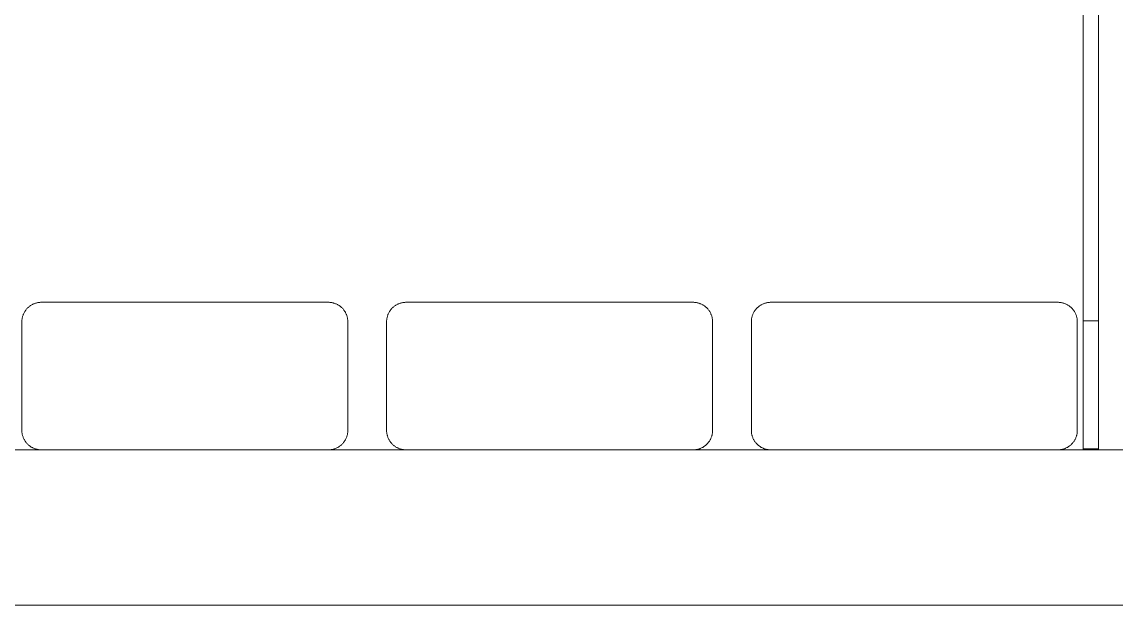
# Model space of a CAD drawing. Header units: millimetres. Extents: x -402 to 3954, y -41 to 3282.
# Drawn here: x 194.6 to 476.6, y 2845 to 2995.3 of the extents above; entities that cross this region are included whole.
import ezdxf

# ---------------------------------------------------------------- set-up
doc = ezdxf.new("R2010")
doc.units = ezdxf.units.MM
doc.layers.add('ZANO_R', color=7, linetype='Continuous', lineweight=0)

msp = doc.modelspace()

# ---------------------------------------------------------------- linework, layer by layer
at = {"layer": 'ZANO_R'}
for p, q in [((468.13, 2921.34), (468.13, 3246.16)), ((472.13, 2921.34), (472.13, 3246.16)), ((196.1, 2921.58), (195.98, 2921.45)), ((196.22, 2921.7), (196.1, 2921.58)), ((196.35, 2921.81), (196.22, 2921.7)), ((196.48, 2921.92), (196.35, 2921.81)), ((196.61, 2922.03), (196.48, 2921.92)), ((196.75, 2922.13), (196.61, 2922.03)), ((196.89, 2922.22), (196.75, 2922.13)), ((197.03, 2922.31), (196.89, 2922.22)), ((197.18, 2922.4), (197.03, 2922.31)), ((197.33, 2922.48), (197.18, 2922.4)), ((197.48, 2922.56), (197.33, 2922.48)), ((197.64, 2922.63), (197.48, 2922.56)), ((197.8, 2922.69), (197.64, 2922.63)), ((197.96, 2922.75), (197.8, 2922.69)), ((198.12, 2922.81), (197.96, 2922.75)), ((198.28, 2922.86), (198.12, 2922.81)), ((198.45, 2922.9), (198.28, 2922.86)), ((198.61, 2922.94), (198.45, 2922.9)), ((198.78, 2922.97), (198.61, 2922.94)), ((198.95, 2922.99), (198.78, 2922.97)), ((199.12, 2923.02), (198.95, 2922.99)), ((199.29, 2923.03), (199.12, 2923.02)), ((199.46, 2923.04), (199.29, 2923.03)), ((199.63, 2923.04), (199.46, 2923.04)), ((199.63, 2923.04), (273.63, 2923.04)), ((273.63, 2923.04), (273.8, 2923.04)), ((273.8, 2923.04), (273.97, 2923.03)), ((273.97, 2923.03), (274.14, 2923.02)), ((274.14, 2923.02), (274.31, 2922.99)), ((274.31, 2922.99), (274.48, 2922.97)), ((274.48, 2922.97), (274.65, 2922.94)), ((274.65, 2922.94), (274.82, 2922.9)), ((274.82, 2922.9), (274.98, 2922.86)), ((274.98, 2922.86), (275.14, 2922.81)), ((275.14, 2922.81), (275.31, 2922.75)), ((275.31, 2922.75), (275.47, 2922.69)), ((275.47, 2922.69), (275.62, 2922.63)), ((275.62, 2922.63), (275.78, 2922.56)), ((275.78, 2922.56), (275.93, 2922.48)), ((275.93, 2922.48), (276.08, 2922.4)), ((276.08, 2922.4), (276.23, 2922.31)), ((276.23, 2922.31), (276.37, 2922.22)), ((276.37, 2922.22), (276.51, 2922.13)), ((276.51, 2922.13), (276.65, 2922.03)), ((276.65, 2922.03), (276.79, 2921.92)), ((276.79, 2921.92), (276.92, 2921.81)), ((276.92, 2921.81), (277.04, 2921.7)), ((277.04, 2921.7), (277.17, 2921.58)), ((277.17, 2921.58), (277.29, 2921.45)), ((290.1, 2921.58), (289.98, 2921.45)), ((290.22, 2921.7), (290.1, 2921.58)), ((290.35, 2921.81), (290.22, 2921.7)), ((290.48, 2921.92), (290.35, 2921.81)), ((290.61, 2922.03), (290.48, 2921.92)), ((290.75, 2922.13), (290.61, 2922.03)), ((290.89, 2922.22), (290.75, 2922.13)), ((291.03, 2922.31), (290.89, 2922.22)), ((291.18, 2922.4), (291.03, 2922.31)), ((291.33, 2922.48), (291.18, 2922.4)), ((291.48, 2922.56), (291.33, 2922.48)), ((291.64, 2922.63), (291.48, 2922.56)), ((291.8, 2922.69), (291.64, 2922.63)), ((291.96, 2922.75), (291.8, 2922.69)), ((292.12, 2922.81), (291.96, 2922.75)), ((292.28, 2922.86), (292.12, 2922.81)), ((292.45, 2922.9), (292.28, 2922.86)), ((292.61, 2922.94), (292.45, 2922.9)), ((292.78, 2922.97), (292.61, 2922.94)), ((292.95, 2922.99), (292.78, 2922.97)), ((293.12, 2923.02), (292.95, 2922.99)), ((293.29, 2923.03), (293.12, 2923.02)), ((293.46, 2923.04), (293.29, 2923.03)), ((293.63, 2923.04), (293.46, 2923.04)), ((293.63, 2923.04), (367.63, 2923.04)), ((367.63, 2923.04), (367.8, 2923.04)), ((367.8, 2923.04), (367.97, 2923.03)), ((367.97, 2923.03), (368.14, 2923.02)), ((368.14, 2923.02), (368.31, 2922.99)), ((368.31, 2922.99), (368.48, 2922.97)), ((368.48, 2922.97), (368.65, 2922.94)), ((368.65, 2922.94), (368.82, 2922.9)), ((368.82, 2922.9), (368.98, 2922.86)), ((368.98, 2922.86), (369.14, 2922.81)), ((369.14, 2922.81), (369.31, 2922.75)), ((369.31, 2922.75), (369.47, 2922.69)), ((369.47, 2922.69), (369.62, 2922.63)), ((369.62, 2922.63), (369.78, 2922.56)), ((369.78, 2922.56), (369.93, 2922.48)), ((369.93, 2922.48), (370.08, 2922.4)), ((370.08, 2922.4), (370.23, 2922.31)), ((370.23, 2922.31), (370.37, 2922.22)), ((370.37, 2922.22), (370.51, 2922.13)), ((370.51, 2922.13), (370.65, 2922.03)), ((370.65, 2922.03), (370.79, 2921.92)), ((370.79, 2921.92), (370.92, 2921.81)), ((370.92, 2921.81), (371.04, 2921.7)), ((371.04, 2921.7), (371.17, 2921.58)), ((371.17, 2921.58), (371.29, 2921.45)), ((384.1, 2921.58), (383.98, 2921.45)), ((384.22, 2921.7), (384.1, 2921.58)), ((384.35, 2921.81), (384.22, 2921.7)), ((384.48, 2921.92), (384.35, 2921.81)), ((384.61, 2922.03), (384.48, 2921.92)), ((384.75, 2922.13), (384.61, 2922.03)), ((384.89, 2922.22), (384.75, 2922.13)), ((385.03, 2922.31), (384.89, 2922.22)), ((385.18, 2922.4), (385.03, 2922.31)), ((385.33, 2922.48), (385.18, 2922.4)), ((385.48, 2922.56), (385.33, 2922.48)), ((385.64, 2922.63), (385.48, 2922.56)), ((385.8, 2922.69), (385.64, 2922.63)), ((385.96, 2922.75), (385.8, 2922.69)), ((386.12, 2922.81), (385.96, 2922.75)), ((386.28, 2922.86), (386.12, 2922.81)), ((386.45, 2922.9), (386.28, 2922.86)), ((386.61, 2922.94), (386.45, 2922.9)), ((386.78, 2922.97), (386.61, 2922.94)), ((386.95, 2922.99), (386.78, 2922.97)), ((387.12, 2923.02), (386.95, 2922.99)), ((387.29, 2923.03), (387.12, 2923.02)), ((387.46, 2923.04), (387.29, 2923.03)), ((387.63, 2923.04), (387.46, 2923.04)), ((387.63, 2923.04), (461.63, 2923.04)), ((461.63, 2923.04), (461.8, 2923.04)), ((461.8, 2923.04), (461.97, 2923.03)), ((461.97, 2923.03), (462.14, 2923.02)), ((462.14, 2923.02), (462.31, 2922.99)), ((462.31, 2922.99), (462.48, 2922.97)), ((462.48, 2922.97), (462.65, 2922.94)), ((462.65, 2922.94), (462.82, 2922.9)), ((462.82, 2922.9), (462.98, 2922.86)), ((462.98, 2922.86), (463.14, 2922.81)), ((463.14, 2922.81), (463.31, 2922.75)), ((463.31, 2922.75), (463.47, 2922.69)), ((463.47, 2922.69), (463.62, 2922.63)), ((463.62, 2922.63), (463.78, 2922.56)), ((463.78, 2922.56), (463.93, 2922.48)), ((463.93, 2922.48), (464.08, 2922.4)), ((464.08, 2922.4), (464.23, 2922.31)), ((464.23, 2922.31), (464.37, 2922.22)), ((464.37, 2922.22), (464.51, 2922.13)), ((464.51, 2922.13), (464.65, 2922.03)), ((464.65, 2922.03), (464.79, 2921.92)), ((464.79, 2921.92), (464.92, 2921.81)), ((464.92, 2921.81), (465.04, 2921.7)), ((465.04, 2921.7), (465.17, 2921.58)), ((465.17, 2921.58), (465.29, 2921.45)), ((194.68, 2918.72), (194.66, 2918.55)), ((194.7, 2918.89), (194.68, 2918.72)), ((194.74, 2919.06), (194.7, 2918.89)), ((194.77, 2919.23), (194.74, 2919.06)), ((194.82, 2919.39), (194.77, 2919.23)), ((194.87, 2919.55), (194.82, 2919.39)), ((194.92, 2919.72), (194.87, 2919.55)), ((194.98, 2919.88), (194.92, 2919.72)), ((195.05, 2920.03), (194.98, 2919.88)), ((195.12, 2920.19), (195.05, 2920.03)), ((195.19, 2920.34), (195.12, 2920.19)), ((195.27, 2920.49), (195.19, 2920.34)), ((195.36, 2920.64), (195.27, 2920.49)), ((195.45, 2920.78), (195.36, 2920.64)), ((195.55, 2920.92), (195.45, 2920.78)), ((195.65, 2921.06), (195.55, 2920.92)), ((195.75, 2921.2), (195.65, 2921.06)), ((195.86, 2921.33), (195.75, 2921.2)), ((195.98, 2921.45), (195.86, 2921.33)), ((277.29, 2921.45), (277.4, 2921.33)), ((277.4, 2921.33), (277.51, 2921.2)), ((277.51, 2921.2), (277.62, 2921.06)), ((277.62, 2921.06), (277.72, 2920.92)), ((277.72, 2920.92), (277.81, 2920.78)), ((277.81, 2920.78), (277.9, 2920.64)), ((277.9, 2920.64), (277.99, 2920.49)), ((277.99, 2920.49), (278.07, 2920.34)), ((278.07, 2920.34), (278.15, 2920.19)), ((278.15, 2920.19), (278.22, 2920.03)), ((278.22, 2920.03), (278.28, 2919.88)), ((278.28, 2919.88), (278.34, 2919.72)), ((278.34, 2919.72), (278.4, 2919.55)), ((278.4, 2919.55), (278.45, 2919.39)), ((278.45, 2919.39), (278.49, 2919.23)), ((278.49, 2919.23), (278.53, 2919.06)), ((278.53, 2919.06), (278.56, 2918.89)), ((278.56, 2918.89), (278.58, 2918.72)), ((278.58, 2918.72), (278.61, 2918.55)), ((288.68, 2918.72), (288.66, 2918.55)), ((288.7, 2918.89), (288.68, 2918.72)), ((288.74, 2919.06), (288.7, 2918.89)), ((288.77, 2919.23), (288.74, 2919.06)), ((288.82, 2919.39), (288.77, 2919.23)), ((288.87, 2919.55), (288.82, 2919.39)), ((288.92, 2919.72), (288.87, 2919.55)), ((288.98, 2919.88), (288.92, 2919.72)), ((289.05, 2920.03), (288.98, 2919.88)), ((289.12, 2920.19), (289.05, 2920.03)), ((289.19, 2920.34), (289.12, 2920.19)), ((289.27, 2920.49), (289.19, 2920.34)), ((289.36, 2920.64), (289.27, 2920.49)), ((289.45, 2920.78), (289.36, 2920.64)), ((289.55, 2920.92), (289.45, 2920.78)), ((289.65, 2921.06), (289.55, 2920.92)), ((289.75, 2921.2), (289.65, 2921.06)), ((289.86, 2921.33), (289.75, 2921.2)), ((289.98, 2921.45), (289.86, 2921.33)), ((371.29, 2921.45), (371.4, 2921.33)), ((371.4, 2921.33), (371.51, 2921.2)), ((371.51, 2921.2), (371.62, 2921.06)), ((371.62, 2921.06), (371.72, 2920.92)), ((371.72, 2920.92), (371.81, 2920.78)), ((371.81, 2920.78), (371.9, 2920.64)), ((371.9, 2920.64), (371.99, 2920.49)), ((371.99, 2920.49), (372.07, 2920.34)), ((372.07, 2920.34), (372.15, 2920.19)), ((372.15, 2920.19), (372.22, 2920.03)), ((372.22, 2920.03), (372.28, 2919.88)), ((372.28, 2919.88), (372.34, 2919.72)), ((372.34, 2919.72), (372.4, 2919.55)), ((372.4, 2919.55), (372.45, 2919.39)), ((372.45, 2919.39), (372.49, 2919.23)), ((372.49, 2919.23), (372.53, 2919.06)), ((372.53, 2919.06), (372.56, 2918.89)), ((372.56, 2918.89), (372.58, 2918.72)), ((372.58, 2918.72), (372.61, 2918.55)), ((382.68, 2918.72), (382.66, 2918.55)), ((382.7, 2918.89), (382.68, 2918.72)), ((382.74, 2919.06), (382.7, 2918.89)), ((382.77, 2919.23), (382.74, 2919.06)), ((382.82, 2919.39), (382.77, 2919.23)), ((382.87, 2919.55), (382.82, 2919.39)), ((382.92, 2919.72), (382.87, 2919.55)), ((382.98, 2919.88), (382.92, 2919.72)), ((383.05, 2920.03), (382.98, 2919.88)), ((383.12, 2920.19), (383.05, 2920.03)), ((383.19, 2920.34), (383.12, 2920.19)), ((383.27, 2920.49), (383.19, 2920.34)), ((383.36, 2920.64), (383.27, 2920.49)), ((383.45, 2920.78), (383.36, 2920.64)), ((383.55, 2920.92), (383.45, 2920.78)), ((383.65, 2921.06), (383.55, 2920.92)), ((383.75, 2921.2), (383.65, 2921.06)), ((383.86, 2921.33), (383.75, 2921.2)), ((383.98, 2921.45), (383.86, 2921.33)), ((465.29, 2921.45), (465.4, 2921.33)), ((465.4, 2921.33), (465.51, 2921.2)), ((465.51, 2921.2), (465.62, 2921.06)), ((465.62, 2921.06), (465.72, 2920.92)), ((465.72, 2920.92), (465.81, 2920.78)), ((465.81, 2920.78), (465.9, 2920.64)), ((465.9, 2920.64), (465.99, 2920.49)), ((465.99, 2920.49), (466.07, 2920.34)), ((466.07, 2920.34), (466.15, 2920.19)), ((466.15, 2920.19), (466.22, 2920.03)), ((466.22, 2920.03), (466.28, 2919.88)), ((466.28, 2919.88), (466.34, 2919.72)), ((466.34, 2919.72), (466.4, 2919.55)), ((466.4, 2919.55), (466.45, 2919.39)), ((466.45, 2919.39), (466.49, 2919.23)), ((466.49, 2919.23), (466.53, 2919.06)), ((466.53, 2919.06), (466.56, 2918.89)), ((466.56, 2918.89), (466.58, 2918.72)), ((466.58, 2918.72), (466.61, 2918.55)), ((468.13, 2918.25), (468.13, 2921.34)), ((472.13, 2918.25), (472.13, 2921.34)), ((194.64, 2918.38), (194.63, 2918.21)), ((194.63, 2918.21), (194.63, 2918.04)), ((194.63, 2890.04), (194.63, 2918.04)), ((194.66, 2918.55), (194.64, 2918.38)), ((278.61, 2918.55), (278.62, 2918.38)), ((278.62, 2918.38), (278.63, 2918.21)), ((278.63, 2918.21), (278.63, 2918.04)), ((278.63, 2918.04), (278.63, 2890.04)), ((288.64, 2918.38), (288.63, 2918.21)), ((288.63, 2918.21), (288.63, 2918.04)), ((288.63, 2890.04), (288.63, 2918.04)), ((288.66, 2918.55), (288.64, 2918.38)), ((372.61, 2918.55), (372.62, 2918.38)), ((372.62, 2918.38), (372.63, 2918.21)), ((372.63, 2918.21), (372.63, 2918.04)), ((372.63, 2918.04), (372.63, 2890.04)), ((382.64, 2918.38), (382.63, 2918.21)), ((382.63, 2918.21), (382.63, 2918.04)), ((382.63, 2890.04), (382.63, 2918.04)), ((382.66, 2918.55), (382.64, 2918.38)), ((466.61, 2918.55), (466.62, 2918.38)), ((466.62, 2918.38), (466.63, 2918.21)), ((466.63, 2918.21), (466.63, 2918.04)), ((466.63, 2918.04), (466.63, 2890.04)), ((468.13, 2916.16), (468.13, 2918.25)), ((468.13, 2918.25), (472.13, 2918.25)), ((468.13, 2885.32), (468.13, 2916.16)), ((472.13, 2916.16), (472.13, 2918.25)), ((472.13, 2885.32), (472.13, 2916.16)), ((194.63, 2890.04), (194.63, 2889.87)), ((194.63, 2889.87), (194.64, 2889.7)), ((194.64, 2889.7), (194.66, 2889.53)), ((194.66, 2889.53), (194.68, 2889.36)), ((194.68, 2889.36), (194.7, 2889.19)), ((194.7, 2889.19), (194.74, 2889.02)), ((194.74, 2889.02), (194.77, 2888.86)), ((194.77, 2888.86), (194.82, 2888.69)), ((194.82, 2888.69), (194.87, 2888.53)), ((194.87, 2888.53), (194.92, 2888.37)), ((194.92, 2888.37), (194.98, 2888.21)), ((194.98, 2888.21), (195.05, 2888.05)), ((195.05, 2888.05), (195.12, 2887.89)), ((195.12, 2887.89), (195.19, 2887.74)), ((195.19, 2887.74), (195.27, 2887.59)), ((277.99, 2887.59), (278.07, 2887.74)), ((278.07, 2887.74), (278.15, 2887.89)), ((278.15, 2887.89), (278.22, 2888.05)), ((278.22, 2888.05), (278.28, 2888.21)), ((278.28, 2888.21), (278.34, 2888.37)), ((278.34, 2888.37), (278.4, 2888.53)), ((278.4, 2888.53), (278.45, 2888.69)), ((278.45, 2888.69), (278.49, 2888.86)), ((278.49, 2888.86), (278.53, 2889.02)), ((278.53, 2889.02), (278.56, 2889.19)), ((278.56, 2889.19), (278.58, 2889.36)), ((278.58, 2889.36), (278.61, 2889.53)), ((278.61, 2889.53), (278.62, 2889.7)), ((278.62, 2889.7), (278.63, 2889.87)), ((278.63, 2889.87), (278.63, 2890.04)), ((288.63, 2890.04), (288.63, 2889.87)), ((288.63, 2889.87), (288.64, 2889.7)), ((288.64, 2889.7), (288.66, 2889.53)), ((288.66, 2889.53), (288.68, 2889.36)), ((288.68, 2889.36), (288.7, 2889.19)), ((288.7, 2889.19), (288.74, 2889.02)), ((288.74, 2889.02), (288.77, 2888.86)), ((288.77, 2888.86), (288.82, 2888.69)), ((288.82, 2888.69), (288.87, 2888.53)), ((288.87, 2888.53), (288.92, 2888.37)), ((288.92, 2888.37), (288.98, 2888.21)), ((288.98, 2888.21), (289.05, 2888.05)), ((289.05, 2888.05), (289.12, 2887.89)), ((289.12, 2887.89), (289.19, 2887.74)), ((289.19, 2887.74), (289.27, 2887.59)), ((371.99, 2887.59), (372.07, 2887.74)), ((372.07, 2887.74), (372.15, 2887.89)), ((372.15, 2887.89), (372.22, 2888.05)), ((372.22, 2888.05), (372.28, 2888.21)), ((372.28, 2888.21), (372.34, 2888.37)), ((372.34, 2888.37), (372.4, 2888.53)), ((372.4, 2888.53), (372.45, 2888.69)), ((372.45, 2888.69), (372.49, 2888.86)), ((372.49, 2888.86), (372.53, 2889.02)), ((372.53, 2889.02), (372.56, 2889.19)), ((372.56, 2889.19), (372.58, 2889.36)), ((372.58, 2889.36), (372.61, 2889.53)), ((372.61, 2889.53), (372.62, 2889.7)), ((372.62, 2889.7), (372.63, 2889.87)), ((372.63, 2889.87), (372.63, 2890.04)), ((382.63, 2890.04), (382.63, 2889.87)), ((382.63, 2889.87), (382.64, 2889.7)), ((382.64, 2889.7), (382.66, 2889.53)), ((382.66, 2889.53), (382.68, 2889.36)), ((382.68, 2889.36), (382.7, 2889.19)), ((382.7, 2889.19), (382.74, 2889.02)), ((382.74, 2889.02), (382.77, 2888.86)), ((382.77, 2888.86), (382.82, 2888.69)), ((382.82, 2888.69), (382.87, 2888.53)), ((382.87, 2888.53), (382.92, 2888.37)), ((382.92, 2888.37), (382.98, 2888.21)), ((382.98, 2888.21), (383.05, 2888.05)), ((383.05, 2888.05), (383.12, 2887.89)), ((383.12, 2887.89), (383.19, 2887.74)), ((383.19, 2887.74), (383.27, 2887.59)), ((465.99, 2887.59), (466.07, 2887.74)), ((466.07, 2887.74), (466.15, 2887.89)), ((466.15, 2887.89), (466.22, 2888.05)), ((466.22, 2888.05), (466.28, 2888.21)), ((466.28, 2888.21), (466.34, 2888.37)), ((466.34, 2888.37), (466.4, 2888.53)), ((466.4, 2888.53), (466.45, 2888.69)), ((466.45, 2888.69), (466.49, 2888.86)), ((466.49, 2888.86), (466.53, 2889.02)), ((466.53, 2889.02), (466.56, 2889.19)), ((466.56, 2889.19), (466.58, 2889.36)), ((466.58, 2889.36), (466.61, 2889.53)), ((466.61, 2889.53), (466.62, 2889.7)), ((466.62, 2889.7), (466.63, 2889.87)), ((466.63, 2889.87), (466.63, 2890.04)), ((199.52, 2885.04), (179.74, 2885.04)), ((195.27, 2887.59), (195.36, 2887.44)), ((195.36, 2887.44), (195.45, 2887.3)), ((195.45, 2887.3), (195.55, 2887.16)), ((195.55, 2887.16), (195.65, 2887.02)), ((195.65, 2887.02), (195.75, 2886.89)), ((195.75, 2886.89), (195.86, 2886.76)), ((195.86, 2886.76), (195.98, 2886.63)), ((195.98, 2886.63), (196.1, 2886.51)), ((196.1, 2886.51), (196.22, 2886.39)), ((196.22, 2886.39), (196.35, 2886.27)), ((196.35, 2886.27), (196.48, 2886.16)), ((196.48, 2886.16), (196.61, 2886.06)), ((196.61, 2886.06), (196.75, 2885.96)), ((196.75, 2885.96), (196.89, 2885.86)), ((196.89, 2885.86), (197.03, 2885.77)), ((197.03, 2885.77), (197.18, 2885.68)), ((197.18, 2885.68), (197.33, 2885.6)), ((197.33, 2885.6), (197.48, 2885.53)), ((197.48, 2885.53), (197.64, 2885.46)), ((197.64, 2885.46), (197.8, 2885.39)), ((197.8, 2885.39), (197.96, 2885.33)), ((197.96, 2885.33), (198.12, 2885.28)), ((198.12, 2885.28), (198.28, 2885.23)), ((198.28, 2885.23), (198.45, 2885.18)), ((198.45, 2885.18), (198.61, 2885.15)), ((198.61, 2885.15), (198.78, 2885.11)), ((198.78, 2885.11), (198.95, 2885.09)), ((198.95, 2885.09), (199.12, 2885.07)), ((199.12, 2885.07), (199.29, 2885.05)), ((199.29, 2885.05), (199.46, 2885.04)), ((199.46, 2885.04), (199.63, 2885.04)), ((273.63, 2885.04), (199.63, 2885.04)), ((273.63, 2885.04), (273.8, 2885.04)), ((293.52, 2885.04), (273.74, 2885.04)), ((273.8, 2885.04), (273.97, 2885.05)), ((273.97, 2885.05), (274.14, 2885.07)), ((274.14, 2885.07), (274.31, 2885.09)), ((274.31, 2885.09), (274.48, 2885.11)), ((274.48, 2885.11), (274.65, 2885.15)), ((274.65, 2885.15), (274.82, 2885.18)), ((274.82, 2885.18), (274.98, 2885.23)), ((274.98, 2885.23), (275.14, 2885.28)), ((275.14, 2885.28), (275.31, 2885.33)), ((275.31, 2885.33), (275.47, 2885.39)), ((275.47, 2885.39), (275.62, 2885.46)), ((275.62, 2885.46), (275.78, 2885.53)), ((275.78, 2885.53), (275.93, 2885.6)), ((275.93, 2885.6), (276.08, 2885.68)), ((276.08, 2885.68), (276.23, 2885.77)), ((276.23, 2885.77), (276.37, 2885.86)), ((276.37, 2885.86), (276.51, 2885.96)), ((276.51, 2885.96), (276.65, 2886.06)), ((276.65, 2886.06), (276.79, 2886.16)), ((276.79, 2886.16), (276.92, 2886.27)), ((276.92, 2886.27), (277.04, 2886.39)), ((277.04, 2886.39), (277.17, 2886.51)), ((277.17, 2886.51), (277.29, 2886.63)), ((277.29, 2886.63), (277.4, 2886.76)), ((277.4, 2886.76), (277.51, 2886.89)), ((277.51, 2886.89), (277.62, 2887.02)), ((277.62, 2887.02), (277.72, 2887.16)), ((277.72, 2887.16), (277.81, 2887.3)), ((277.81, 2887.3), (277.9, 2887.44)), ((277.9, 2887.44), (277.99, 2887.59)), ((289.27, 2887.59), (289.36, 2887.44)), ((289.36, 2887.44), (289.45, 2887.3)), ((289.45, 2887.3), (289.55, 2887.16)), ((289.55, 2887.16), (289.65, 2887.02)), ((289.65, 2887.02), (289.75, 2886.89)), ((289.75, 2886.89), (289.86, 2886.76)), ((289.86, 2886.76), (289.98, 2886.63)), ((289.98, 2886.63), (290.1, 2886.51)), ((290.1, 2886.51), (290.22, 2886.39)), ((290.22, 2886.39), (290.35, 2886.27)), ((290.35, 2886.27), (290.48, 2886.16)), ((290.48, 2886.16), (290.61, 2886.06)), ((290.61, 2886.06), (290.75, 2885.96)), ((290.75, 2885.96), (290.89, 2885.86)), ((290.89, 2885.86), (291.03, 2885.77)), ((291.03, 2885.77), (291.18, 2885.68)), ((291.18, 2885.68), (291.33, 2885.6)), ((291.33, 2885.6), (291.48, 2885.53)), ((291.48, 2885.53), (291.64, 2885.46)), ((291.64, 2885.46), (291.8, 2885.39)), ((291.8, 2885.39), (291.96, 2885.33)), ((291.96, 2885.33), (292.12, 2885.28)), ((292.12, 2885.28), (292.28, 2885.23)), ((292.28, 2885.23), (292.45, 2885.18)), ((292.45, 2885.18), (292.61, 2885.15)), ((292.61, 2885.15), (292.78, 2885.11)), ((292.78, 2885.11), (292.95, 2885.09)), ((292.95, 2885.09), (293.12, 2885.07)), ((293.12, 2885.07), (293.29, 2885.05)), ((293.29, 2885.05), (293.46, 2885.04)), ((293.46, 2885.04), (293.63, 2885.04)), ((367.63, 2885.04), (293.63, 2885.04)), ((367.63, 2885.04), (367.8, 2885.04)), ((387.52, 2885.04), (367.74, 2885.04)), ((367.8, 2885.04), (367.97, 2885.05)), ((367.97, 2885.05), (368.14, 2885.07)), ((368.14, 2885.07), (368.31, 2885.09)), ((368.31, 2885.09), (368.48, 2885.11)), ((368.48, 2885.11), (368.65, 2885.15)), ((368.65, 2885.15), (368.82, 2885.18)), ((368.82, 2885.18), (368.98, 2885.23)), ((368.98, 2885.23), (369.14, 2885.28)), ((369.14, 2885.28), (369.31, 2885.33)), ((369.31, 2885.33), (369.47, 2885.39)), ((369.47, 2885.39), (369.62, 2885.46)), ((369.62, 2885.46), (369.78, 2885.53)), ((369.78, 2885.53), (369.93, 2885.6)), ((369.93, 2885.6), (370.08, 2885.68)), ((370.08, 2885.68), (370.23, 2885.77)), ((370.23, 2885.77), (370.37, 2885.86)), ((370.37, 2885.86), (370.51, 2885.96)), ((370.51, 2885.96), (370.65, 2886.06)), ((370.65, 2886.06), (370.79, 2886.16)), ((370.79, 2886.16), (370.92, 2886.27)), ((370.92, 2886.27), (371.04, 2886.39)), ((371.04, 2886.39), (371.17, 2886.51)), ((371.17, 2886.51), (371.29, 2886.63)), ((371.29, 2886.63), (371.4, 2886.76)), ((371.4, 2886.76), (371.51, 2886.89)), ((371.51, 2886.89), (371.62, 2887.02)), ((371.62, 2887.02), (371.72, 2887.16)), ((371.72, 2887.16), (371.81, 2887.3)), ((371.81, 2887.3), (371.9, 2887.44)), ((371.9, 2887.44), (371.99, 2887.59)), ((383.27, 2887.59), (383.36, 2887.44)), ((383.36, 2887.44), (383.45, 2887.3)), ((383.45, 2887.3), (383.55, 2887.16)), ((383.55, 2887.16), (383.65, 2887.02)), ((383.65, 2887.02), (383.75, 2886.89)), ((383.75, 2886.89), (383.86, 2886.76)), ((383.86, 2886.76), (383.98, 2886.63)), ((383.98, 2886.63), (384.1, 2886.51)), ((384.1, 2886.51), (384.22, 2886.39)), ((384.22, 2886.39), (384.35, 2886.27)), ((384.35, 2886.27), (384.48, 2886.16)), ((384.48, 2886.16), (384.61, 2886.06)), ((384.61, 2886.06), (384.75, 2885.96)), ((384.75, 2885.96), (384.89, 2885.86)), ((384.89, 2885.86), (385.03, 2885.77)), ((385.03, 2885.77), (385.18, 2885.68)), ((385.18, 2885.68), (385.33, 2885.6)), ((385.33, 2885.6), (385.48, 2885.53)), ((385.48, 2885.53), (385.64, 2885.46)), ((385.64, 2885.46), (385.8, 2885.39)), ((385.8, 2885.39), (385.96, 2885.33)), ((385.96, 2885.33), (386.12, 2885.28)), ((386.12, 2885.28), (386.28, 2885.23)), ((386.28, 2885.23), (386.45, 2885.18)), ((386.45, 2885.18), (386.61, 2885.15)), ((386.61, 2885.15), (386.78, 2885.11)), ((386.78, 2885.11), (386.95, 2885.09)), ((386.95, 2885.09), (387.12, 2885.07)), ((387.12, 2885.07), (387.29, 2885.05)), ((387.29, 2885.05), (387.46, 2885.04)), ((387.46, 2885.04), (387.63, 2885.04)), ((461.63, 2885.04), (387.63, 2885.04)), ((461.63, 2885.04), (461.8, 2885.04)), ((481.52, 2885.04), (461.74, 2885.04)), ((461.8, 2885.04), (461.97, 2885.05)), ((461.97, 2885.05), (462.14, 2885.07)), ((462.14, 2885.07), (462.31, 2885.09)), ((462.31, 2885.09), (462.48, 2885.11)), ((462.48, 2885.11), (462.65, 2885.15)), ((462.65, 2885.15), (462.82, 2885.18)), ((462.82, 2885.18), (462.98, 2885.23)), ((462.98, 2885.23), (463.14, 2885.28)), ((463.14, 2885.28), (463.31, 2885.33)), ((463.31, 2885.33), (463.47, 2885.39)), ((463.47, 2885.39), (463.62, 2885.46)), ((463.62, 2885.46), (463.78, 2885.53)), ((463.78, 2885.53), (463.93, 2885.6)), ((463.93, 2885.6), (464.08, 2885.68)), ((464.08, 2885.68), (464.23, 2885.77)), ((464.23, 2885.77), (464.37, 2885.86)), ((464.37, 2885.86), (464.51, 2885.96)), ((464.51, 2885.96), (464.65, 2886.06)), ((464.65, 2886.06), (464.79, 2886.16)), ((464.79, 2886.16), (464.92, 2886.27)), ((464.92, 2886.27), (465.04, 2886.39)), ((465.04, 2886.39), (465.17, 2886.51)), ((465.17, 2886.51), (465.29, 2886.63)), ((465.29, 2886.63), (465.4, 2886.76)), ((465.4, 2886.76), (465.51, 2886.89)), ((465.51, 2886.89), (465.62, 2887.02)), ((465.62, 2887.02), (465.72, 2887.16)), ((465.72, 2887.16), (465.81, 2887.3)), ((465.81, 2887.3), (465.9, 2887.44)), ((465.9, 2887.44), (465.99, 2887.59)), ((468.13, 2885.06), (468.13, 2885.32)), ((468.13, 2885.32), (472.13, 2885.32)), ((472.13, 2885.06), (468.13, 2885.06)), ((468.13, 2885.04), (468.13, 2885.06)), ((472.13, 2885.06), (472.13, 2885.32)), ((472.13, 2885.04), (472.13, 2885.06)), ((-89.37, 2845.04), (1690.63, 2845.04))]:
    msp.add_line(p, q, dxfattribs=at)

doc.saveas('drawing.dxf')
